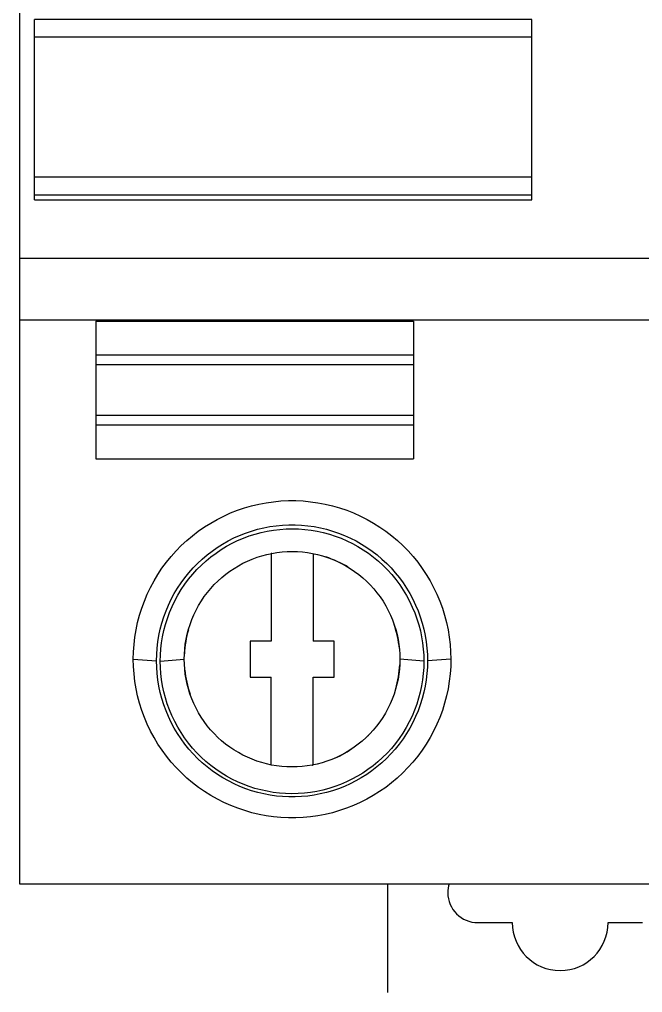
# Model space of a CAD drawing. Header units: millimetres. Extents: x 1019 to 1519, y 1262 to 1448.
# Drawn here: x 1370.24 to 1372.32, y 1330.981 to 1334.232 of the extents above; entities that cross this region are included whole.
import ezdxf

# ---------------------------------------------------------------- set-up
doc = ezdxf.new("R2010")
doc.units = ezdxf.units.MM

# ---------------------------------------------------------------- blocks, each defined once
blk = doc.blocks.new('*U37')
for p, q in [((-3.585, -1.2112), (-3.585, -2.2877)), ((-3.535, -1.5496), (-3.535, -1.4902)), ((-1.875, -1.4902), (-3.535, -1.4902)), ((-1.875, -1.5496), (-1.875, -1.4902)), ((-3.535, -2.0172), (-3.535, -1.5496)), ((-1.875, -1.5496), (-3.535, -1.5496)), ((-1.875, -2.0172), (-1.875, -1.5496)), ((-3.535, -2.0773), (-3.535, -2.0172)), ((-1.875, -2.0172), (-3.535, -2.0172)), ((-1.875, -2.0773), (-1.875, -2.0172)), ((-3.535, -2.0925), (-3.535, -2.0773)), ((-1.875, -2.0773), (-3.535, -2.0773)), ((-1.875, -2.0925), (-1.875, -2.0773)), ((-3.535, -2.0925), (-3.535, -2.0926)), ((-3.535, -2.0926), (-1.875, -2.0926)), ((-1.875, -2.0925), (-1.875, -2.0926)), ((-3.585, -2.2877), (-3.585, -2.4937)), ((-3.585, -2.2877), (3.585, -2.2877)), ((-3.585, -2.4937), (-3.585, -4.3777)), ((-3.585, -2.4937), (3.585, -2.4937)), ((-3.33, -2.4977), (-3.33, -2.7291)), ((-3.33, -2.4977), (-2.27, -2.4977)), ((-2.27, -2.4977), (-2.27, -2.7291)), ((-3.33, -2.611), (-2.27, -2.611)), ((-3.33, -2.6427), (-2.27, -2.6427)), ((-3.33, -2.7291), (-3.33, -2.9577)), ((-2.27, -2.7291), (-2.27, -2.9577)), ((-3.33, -2.8127), (-2.27, -2.8127)), ((-3.33, -2.8443), (-2.27, -2.8443)), ((-3.33, -2.9577), (-2.27, -2.9577)), ((-2.8337, -3.122), (-2.8099, -3.1151)), ((-2.8099, -3.1151), (-2.7858, -3.1094)), ((-2.7858, -3.1094), (-2.7614, -3.1047)), ((-2.7614, -3.1047), (-2.7368, -3.1013)), ((-2.7368, -3.1013), (-2.7121, -3.099)), ((-2.7121, -3.099), (-2.6874, -3.0978)), ((-2.6874, -3.0978), (-2.6626, -3.0978)), ((-2.6626, -3.0978), (-2.6378, -3.099)), ((-2.6378, -3.099), (-2.6131, -3.1013)), ((-2.6131, -3.1013), (-2.5885, -3.1048)), ((-2.5885, -3.1048), (-2.5642, -3.1094)), ((-2.5642, -3.1094), (-2.54, -3.1151)), ((-2.54, -3.1151), (-2.5162, -3.122)), ((-2.9251, -3.1604), (-2.903, -3.1492)), ((-2.903, -3.1492), (-2.8803, -3.139)), ((-2.8803, -3.139), (-2.8572, -3.13)), ((-2.8572, -3.13), (-2.8337, -3.122)), ((-2.5162, -3.122), (-2.4927, -3.13)), ((-2.4927, -3.13), (-2.4696, -3.1391)), ((-2.4696, -3.1391), (-2.447, -3.1492)), ((-2.447, -3.1492), (-2.4248, -3.1604)), ((-2.9881, -3.2), (-2.9678, -3.1858)), ((-2.9678, -3.1858), (-2.9467, -3.1726)), ((-2.9467, -3.1726), (-2.9251, -3.1604)), ((-2.7695, -3.1885), (-2.7487, -3.1846)), ((-2.7487, -3.1846), (-2.7278, -3.1816)), ((-2.7278, -3.1816), (-2.7067, -3.1796)), ((-2.7067, -3.1796), (-2.6856, -3.1786)), ((-2.6856, -3.1786), (-2.6644, -3.1786)), ((-2.6644, -3.1786), (-2.6433, -3.1796)), ((-2.6433, -3.1796), (-2.6222, -3.1816)), ((-2.6222, -3.1816), (-2.6012, -3.1846)), ((-2.6012, -3.1846), (-2.5804, -3.1885)), ((-2.4248, -3.1604), (-2.4032, -3.1727)), ((-2.4032, -3.1727), (-2.3822, -3.1859)), ((-2.3822, -3.1859), (-2.3618, -3.2001)), ((-3.0268, -3.2313), (-3.0078, -3.2152)), ((-3.0078, -3.2152), (-2.9881, -3.2)), ((-2.8695, -3.2226), (-2.8502, -3.214)), ((-2.8502, -3.214), (-2.8305, -3.2062)), ((-2.8375, -3.2231), (-2.818, -3.2158)), ((-2.8305, -3.2062), (-2.8104, -3.1993)), ((-2.818, -3.2158), (-2.7981, -3.2095)), ((-2.8104, -3.1993), (-2.7901, -3.1934)), ((-2.7981, -3.2095), (-2.778, -3.2041)), ((-2.7901, -3.1934), (-2.7695, -3.1885)), ((-2.778, -3.2041), (-2.7576, -3.1997)), ((-2.7576, -3.1997), (-2.7369, -3.1962)), ((-2.7369, -3.1962), (-2.7161, -3.1937)), ((-2.7161, -3.1937), (-2.6952, -3.1923)), ((-2.6952, -3.1923), (-2.6743, -3.1918)), ((-2.6743, -3.1918), (-2.6533, -3.1923)), ((-2.6533, -3.1923), (-2.6324, -3.1939)), ((-2.6324, -3.1939), (-2.6117, -3.1964)), ((-2.6117, -3.1964), (-2.5911, -3.1999)), ((-2.5911, -3.1999), (-2.5707, -3.2044)), ((-2.5804, -3.1885), (-2.5598, -3.1935)), ((-2.5707, -3.2044), (-2.5506, -3.2099)), ((-2.5598, -3.1935), (-2.5395, -3.1994)), ((-2.5506, -3.2099), (-2.5307, -3.2163)), ((-2.5395, -3.1994), (-2.5195, -3.2062)), ((-2.5307, -3.2163), (-2.5113, -3.2236)), ((-2.5195, -3.2062), (-2.4998, -3.214)), ((-2.4998, -3.214), (-2.4804, -3.2227)), ((-2.3618, -3.2001), (-2.3421, -3.2152)), ((-2.3421, -3.2152), (-2.3231, -3.2313)), ((-3.0624, -3.266), (-3.045, -3.2482)), ((-3.045, -3.2482), (-3.0268, -3.2313)), ((-2.9248, -3.2541), (-2.9069, -3.2427)), ((-2.9116, -3.2612), (-2.8937, -3.2504)), ((-2.9069, -3.2427), (-2.8884, -3.2322)), ((-2.8937, -3.2504), (-2.8754, -3.2404)), ((-2.8884, -3.2322), (-2.8695, -3.2226)), ((-2.8754, -3.2404), (-2.8567, -3.2313)), ((-2.8567, -3.2313), (-2.8375, -3.2231)), ((-2.5113, -3.2236), (-2.4921, -3.2318)), ((-2.4921, -3.2318), (-2.4734, -3.241)), ((-2.4804, -3.2227), (-2.4615, -3.2323)), ((-2.4734, -3.241), (-2.4551, -3.251)), ((-2.4615, -3.2323), (-2.4431, -3.2428)), ((-2.4431, -3.2428), (-2.4252, -3.2541)), ((-2.3231, -3.2313), (-2.3049, -3.2482)), ((-2.3049, -3.2482), (-2.2876, -3.266)), ((-3.0789, -3.2845), (-3.0624, -3.266)), ((-2.9752, -3.293), (-2.959, -3.2792)), ((-2.959, -3.2792), (-2.9422, -3.2662)), ((-2.9457, -3.2855), (-2.9289, -3.2729)), ((-2.9422, -3.2662), (-2.9248, -3.2541)), ((-2.9289, -3.2729), (-2.9116, -3.2612)), ((-2.792, -3.2872), (-2.7758, -3.282)), ((-2.7758, -3.282), (-2.7593, -3.2777)), ((-2.7593, -3.2777), (-2.7425, -3.274)), ((-2.745, -3.2745), (-2.745, -3.5677)), ((-2.7425, -3.274), (-2.7257, -3.2712)), ((-2.7257, -3.2712), (-2.7086, -3.2692)), ((-2.7086, -3.2692), (-2.6915, -3.268)), ((-2.6915, -3.268), (-2.6744, -3.2677)), ((-2.6744, -3.2677), (-2.6573, -3.2681)), ((-2.6573, -3.2681), (-2.6402, -3.2693)), ((-2.6402, -3.2693), (-2.6232, -3.2714)), ((-2.6232, -3.2714), (-2.6063, -3.2743)), ((-2.6063, -3.2743), (-2.5897, -3.2779)), ((-2.605, -3.2745), (-2.605, -3.5677)), ((-2.5897, -3.2779), (-2.5732, -3.2824)), ((-2.5732, -3.2824), (-2.557, -3.2876)), ((-2.4551, -3.251), (-2.4373, -3.262)), ((-2.4373, -3.262), (-2.4199, -3.2738)), ((-2.4252, -3.2541), (-2.4078, -3.2663)), ((-2.4199, -3.2738), (-2.4031, -3.2864)), ((-2.4078, -3.2663), (-2.391, -3.2792)), ((-2.391, -3.2792), (-2.3748, -3.293)), ((-2.2876, -3.266), (-2.271, -3.2846)), ((-3.1093, -3.3239), (-3.0946, -3.3039)), ((-3.0946, -3.3039), (-3.0789, -3.2845)), ((-3.0056, -3.3227), (-2.9907, -3.3075)), ((-2.9925, -3.328), (-2.9776, -3.3131)), ((-2.9907, -3.3075), (-2.9752, -3.293)), ((-2.9776, -3.3131), (-2.962, -3.2989)), ((-2.962, -3.2989), (-2.9457, -3.2855)), ((-2.8686, -3.3241), (-2.854, -3.3153)), ((-2.854, -3.3153), (-2.839, -3.3072)), ((-2.839, -3.3072), (-2.8237, -3.2998)), ((-2.8237, -3.2998), (-2.808, -3.2931)), ((-2.808, -3.2931), (-2.792, -3.2872)), ((-2.557, -3.2876), (-2.541, -3.2935)), ((-2.541, -3.2935), (-2.5254, -3.3002)), ((-2.5254, -3.3002), (-2.5101, -3.3077)), ((-2.5101, -3.3077), (-2.4951, -3.3158)), ((-2.4951, -3.3158), (-2.4805, -3.3247)), ((-2.4031, -3.2864), (-2.3869, -3.2999)), ((-2.3869, -3.2999), (-2.3713, -3.3142)), ((-2.3748, -3.293), (-2.3592, -3.3075)), ((-2.3713, -3.3142), (-2.3563, -3.3292)), ((-2.3592, -3.3075), (-2.3444, -3.3227)), ((-2.271, -3.2846), (-2.2554, -3.3039)), ((-2.2554, -3.3039), (-2.2406, -3.324)), ((-3.1359, -3.366), (-3.1231, -3.3447)), ((-3.1231, -3.3447), (-3.1093, -3.3239)), ((-3.033, -3.3552), (-3.0197, -3.3386)), ((-3.0204, -3.3602), (-3.0068, -3.3438)), ((-3.0197, -3.3386), (-3.0056, -3.3227)), ((-3.0068, -3.3438), (-2.9925, -3.328)), ((-2.9098, -3.3547), (-2.8965, -3.3439)), ((-2.8965, -3.3439), (-2.8828, -3.3337)), ((-2.8828, -3.3337), (-2.8686, -3.3241)), ((-2.4805, -3.3247), (-2.4663, -3.3343)), ((-2.4663, -3.3343), (-2.4526, -3.3446)), ((-2.4526, -3.3446), (-2.4393, -3.3556)), ((-2.3563, -3.3292), (-2.3421, -3.3451)), ((-2.3444, -3.3227), (-2.3303, -3.3387)), ((-2.3421, -3.3451), (-2.3285, -3.3616)), ((-2.3303, -3.3387), (-2.3169, -3.3552)), ((-2.2406, -3.324), (-2.2268, -3.3447)), ((-2.2268, -3.3447), (-2.214, -3.3661)), ((-3.1477, -3.388), (-3.1359, -3.366)), ((-3.0574, -3.3901), (-3.0456, -3.3724)), ((-3.0456, -3.3724), (-3.033, -3.3552)), ((-3.0451, -3.3951), (-3.0332, -3.3773)), ((-3.0332, -3.3773), (-3.0204, -3.3602)), ((-2.9465, -3.3913), (-2.9348, -3.3785)), ((-2.9348, -3.3785), (-2.9226, -3.3663)), ((-2.9226, -3.3663), (-2.9098, -3.3547)), ((-2.4393, -3.3556), (-2.4265, -3.3672)), ((-2.4265, -3.3672), (-2.4143, -3.3794)), ((-2.4143, -3.3794), (-2.4026, -3.3923)), ((-2.3285, -3.3616), (-2.3158, -3.3788)), ((-2.3169, -3.3552), (-2.3044, -3.3724)), ((-2.3158, -3.3788), (-2.3039, -3.3966)), ((-2.3044, -3.3724), (-2.2926, -3.3902)), ((-2.214, -3.3661), (-2.2023, -3.388)), ((-3.1681, -3.4334), (-3.1584, -3.4104)), ((-3.1584, -3.4104), (-3.1477, -3.388)), ((-3.0784, -3.4273), (-3.0683, -3.4084)), ((-3.0683, -3.4084), (-3.0574, -3.3901)), ((-3.0664, -3.4323), (-3.0562, -3.4134)), ((-3.0562, -3.4134), (-3.0451, -3.3951)), ((-2.968, -3.4186), (-2.9576, -3.4046)), ((-2.9576, -3.4046), (-2.9465, -3.3913)), ((-2.4026, -3.3923), (-2.3915, -3.4057)), ((-2.3915, -3.4057), (-2.3811, -3.4197)), ((-2.3039, -3.3966), (-2.2929, -3.415)), ((-2.2926, -3.3902), (-2.2817, -3.4085)), ((-2.2817, -3.4085), (-2.2716, -3.4273)), ((-2.2023, -3.388), (-2.1915, -3.4105)), ((-2.1915, -3.4105), (-2.1819, -3.4335)), ((-3.1767, -3.4568), (-3.1681, -3.4334)), ((-3.0875, -3.4465), (-3.0784, -3.4273)), ((-3.0757, -3.4516), (-3.0664, -3.4323)), ((-2.9869, -3.4479), (-2.9778, -3.433)), ((-2.9778, -3.433), (-2.968, -3.4186)), ((-2.3811, -3.4197), (-2.3714, -3.4342)), ((-2.3714, -3.4342), (-2.3624, -3.4492)), ((-2.2929, -3.415), (-2.2828, -3.4339)), ((-2.2828, -3.4339), (-2.2736, -3.4532)), ((-2.2716, -3.4273), (-2.2624, -3.4466)), ((-2.1819, -3.4335), (-2.1733, -3.4569)), ((-3.1842, -3.4806), (-3.1767, -3.4568)), ((-3.1031, -3.4863), (-3.0958, -3.4662)), ((-3.0958, -3.4662), (-3.0875, -3.4465)), ((-3.0913, -3.4913), (-3.084, -3.4713)), ((-3.084, -3.4713), (-3.0757, -3.4516)), ((-3.0028, -3.479), (-2.9953, -3.4633)), ((-2.9953, -3.4633), (-2.9869, -3.4479)), ((-2.3624, -3.4492), (-2.3541, -3.4645)), ((-2.3541, -3.4645), (-2.3466, -3.4802)), ((-2.2736, -3.4532), (-2.2654, -3.4728)), ((-2.2654, -3.4728), (-2.2582, -3.4926)), ((-2.2624, -3.4466), (-2.2542, -3.4663)), ((-2.2542, -3.4663), (-2.2469, -3.4863)), ((-2.1733, -3.4569), (-2.1658, -3.4807)), ((-3.1957, -3.5291), (-3.1905, -3.5047)), ((-3.1905, -3.5047), (-3.1842, -3.4806)), ((-3.1149, -3.5274), (-3.1095, -3.5067)), ((-3.1095, -3.5067), (-3.1031, -3.4863)), ((-3.0977, -3.5115), (-3.0913, -3.4913)), ((-3.0156, -3.5112), (-3.0096, -3.495)), ((-3.0096, -3.495), (-3.0028, -3.479)), ((-2.3466, -3.4802), (-2.3399, -3.4962)), ((-2.3399, -3.4962), (-2.334, -3.5123)), ((-2.2582, -3.4926), (-2.252, -3.5127)), ((-2.2469, -3.4863), (-2.2405, -3.5067)), ((-2.2405, -3.5067), (-2.2351, -3.5274)), ((-2.1658, -3.4807), (-2.1595, -3.5048)), ((-2.1595, -3.5048), (-2.1542, -3.5291)), ((-3.1998, -3.5536), (-3.1957, -3.5291)), ((-3.1194, -3.5482), (-3.1149, -3.5274)), ((-3.1074, -3.5524), (-3.103, -3.5319)), ((-3.103, -3.5319), (-3.0977, -3.5115)), ((-3.0252, -3.5443), (-3.0208, -3.5277)), ((-3.0208, -3.5277), (-3.0156, -3.5112)), ((-2.334, -3.5123), (-2.3289, -3.5286)), ((-2.3289, -3.5286), (-2.3246, -3.545)), ((-2.252, -3.5127), (-2.2467, -3.5328)), ((-2.2467, -3.5328), (-2.2425, -3.5531)), ((-2.2351, -3.5274), (-2.2306, -3.5483)), ((-2.1542, -3.5291), (-2.1502, -3.5537)), ((-3.2027, -3.5783), (-3.1998, -3.5536)), ((-3.1253, -3.5905), (-3.1229, -3.5693)), ((-3.1229, -3.5693), (-3.1194, -3.5482)), ((-3.1131, -3.5934), (-3.1107, -3.5729)), ((-3.1107, -3.5729), (-3.1074, -3.5524)), ((-3.0315, -3.5776), (-3.0288, -3.5609)), ((-3.0288, -3.5609), (-3.0252, -3.5443)), ((-2.815, -3.5677), (-2.815, -3.6877)), ((-2.745, -3.5677), (-2.815, -3.5677)), ((-2.535, -3.5677), (-2.605, -3.5677)), ((-2.535, -3.6877), (-2.535, -3.5677)), ((-2.3246, -3.545), (-2.3211, -3.5615)), ((-2.3211, -3.5615), (-2.3184, -3.578)), ((-2.2425, -3.5531), (-2.2392, -3.5734)), ((-2.2392, -3.5734), (-2.2369, -3.5937)), ((-2.2306, -3.5483), (-2.2271, -3.5693)), ((-2.2271, -3.5693), (-2.2247, -3.5905)), ((-2.1502, -3.5537), (-2.1473, -3.5783)), ((-3.205, -3.6277), (-3.2045, -3.603)), ((-3.2045, -3.603), (-3.2027, -3.5783)), ((-3.1268, -3.6116), (-3.1253, -3.5905)), ((-3.1145, -3.614), (-3.1131, -3.5934)), ((-3.0346, -3.611), (-3.0335, -3.5943)), ((-3.0335, -3.5943), (-3.0315, -3.5776)), ((-2.3184, -3.578), (-2.3165, -3.5946)), ((-2.3165, -3.5946), (-2.3154, -3.6111)), ((-2.2369, -3.5937), (-2.2355, -3.6141)), ((-2.2247, -3.5905), (-2.2232, -3.6116)), ((-2.1473, -3.5783), (-2.1456, -3.603)), ((-2.1456, -3.603), (-2.145, -3.6277)), ((-3.2045, -3.6522), (-3.205, -3.6277)), ((-3.205, -3.6277), (-3.1273, -3.6328)), ((-3.1273, -3.6328), (-3.1268, -3.6116)), ((-3.1268, -3.6539), (-3.1273, -3.6328)), ((-3.115, -3.6344), (-3.1145, -3.614)), ((-3.115, -3.6344), (-3.035, -3.6277)), ((-3.1145, -3.6548), (-3.115, -3.6344)), ((-3.035, -3.6277), (-3.0346, -3.611)), ((-3.0346, -3.6443), (-3.035, -3.6277)), ((-2.3154, -3.6111), (-2.315, -3.6277)), ((-2.315, -3.6277), (-2.3154, -3.6444)), ((-2.235, -3.6344), (-2.315, -3.6277)), ((-2.2355, -3.6141), (-2.235, -3.6344)), ((-2.235, -3.6344), (-2.2355, -3.6549)), ((-2.2232, -3.6116), (-2.2227, -3.6328)), ((-2.2227, -3.6328), (-2.2232, -3.6539)), ((-2.145, -3.6277), (-2.2227, -3.6328)), ((-2.145, -3.6277), (-2.1455, -3.6522)), ((-3.2027, -3.6769), (-3.2045, -3.6522)), ((-3.1254, -3.6751), (-3.1268, -3.6539)), ((-3.1131, -3.6753), (-3.1145, -3.6548)), ((-3.0335, -3.6609), (-3.0346, -3.6443)), ((-3.0315, -3.6775), (-3.0335, -3.6609)), ((-2.3166, -3.6611), (-2.3185, -3.6779)), ((-2.3154, -3.6444), (-2.3166, -3.6611)), ((-2.2355, -3.6549), (-2.2369, -3.6755)), ((-2.2232, -3.6539), (-2.2246, -3.6751)), ((-2.1455, -3.6522), (-2.1473, -3.6769)), ((-3.1998, -3.7016), (-3.2027, -3.6769)), ((-3.1958, -3.7261), (-3.1998, -3.7016)), ((-3.1229, -3.6962), (-3.1254, -3.6751)), ((-3.1194, -3.7173), (-3.1229, -3.6962)), ((-3.1108, -3.6957), (-3.1131, -3.6753)), ((-3.1075, -3.7161), (-3.1108, -3.6957)), ((-3.0288, -3.6941), (-3.0315, -3.6775)), ((-3.0253, -3.7106), (-3.0288, -3.6941)), ((-2.815, -3.6877), (-2.745, -3.6877)), ((-2.745, -3.9808), (-2.745, -3.6877)), ((-2.605, -3.9808), (-2.605, -3.6877)), ((-2.605, -3.6877), (-2.535, -3.6877)), ((-2.3213, -3.6946), (-2.3249, -3.7113)), ((-2.3185, -3.6779), (-2.3213, -3.6946)), ((-2.2393, -3.6962), (-2.2427, -3.7168)), ((-2.2369, -3.6755), (-2.2393, -3.6962)), ((-2.2271, -3.6962), (-2.2306, -3.7173)), ((-2.2246, -3.6751), (-2.2271, -3.6962)), ((-2.1502, -3.7015), (-2.1542, -3.7261)), ((-2.1473, -3.6769), (-2.1502, -3.7015)), ((-3.1905, -3.7505), (-3.1958, -3.7261)), ((-3.115, -3.7383), (-3.1194, -3.7173)), ((-3.1095, -3.759), (-3.115, -3.7383)), ((-3.1032, -3.7364), (-3.1075, -3.7161)), ((-3.0979, -3.7566), (-3.1032, -3.7364)), ((-3.021, -3.727), (-3.0253, -3.7106)), ((-3.0159, -3.7434), (-3.021, -3.727)), ((-2.3292, -3.7279), (-2.3345, -3.7444)), ((-2.3249, -3.7113), (-2.3292, -3.7279)), ((-2.247, -3.7373), (-2.2524, -3.7577)), ((-2.2427, -3.7168), (-2.247, -3.7373)), ((-2.235, -3.7382), (-2.2405, -3.759)), ((-2.2306, -3.7173), (-2.235, -3.7382)), ((-2.1542, -3.7261), (-2.1594, -3.7505)), ((-3.1842, -3.7747), (-3.1905, -3.7505)), ((-3.1031, -3.7795), (-3.1095, -3.759)), ((-3.0917, -3.7767), (-3.0979, -3.7566)), ((-3.01, -3.7595), (-3.0159, -3.7434)), ((-3.0032, -3.7755), (-3.01, -3.7595)), ((-2.3405, -3.7607), (-2.3473, -3.7767)), ((-2.3345, -3.7444), (-2.3405, -3.7607)), ((-2.2524, -3.7577), (-2.2588, -3.778)), ((-2.2405, -3.759), (-2.2469, -3.7795)), ((-2.1594, -3.7505), (-2.1658, -3.7747)), ((-3.1767, -3.7985), (-3.1842, -3.7747)), ((-3.1681, -3.822), (-3.1767, -3.7985)), ((-3.0958, -3.7996), (-3.1031, -3.7795)), ((-3.0875, -3.8194), (-3.0958, -3.7996)), ((-3.0844, -3.7966), (-3.0917, -3.7767)), ((-3.0761, -3.8162), (-3.0844, -3.7966)), ((-2.9957, -3.7912), (-3.0032, -3.7755)), ((-2.9874, -3.8066), (-2.9957, -3.7912)), ((-2.3549, -3.7925), (-2.3633, -3.8078)), ((-2.3473, -3.7767), (-2.3549, -3.7925)), ((-2.2662, -3.798), (-2.2745, -3.8177)), ((-2.2588, -3.778), (-2.2662, -3.798)), ((-2.2542, -3.7996), (-2.2625, -3.8194)), ((-2.2469, -3.7795), (-2.2542, -3.7996)), ((-2.1733, -3.7985), (-2.1819, -3.822)), ((-2.1658, -3.7747), (-2.1733, -3.7985)), ((-3.1584, -3.845), (-3.1681, -3.822)), ((-3.0783, -3.8388), (-3.0875, -3.8194)), ((-3.0669, -3.8355), (-3.0761, -3.8162)), ((-3.0568, -3.8544), (-3.0669, -3.8355)), ((-2.9783, -3.8216), (-2.9874, -3.8066)), ((-2.9685, -3.8361), (-2.9783, -3.8216)), ((-2.9581, -3.85), (-2.9685, -3.8361)), ((-2.3724, -3.8227), (-2.3822, -3.8372)), ((-2.3633, -3.8078), (-2.3724, -3.8227)), ((-2.2745, -3.8177), (-2.2838, -3.837)), ((-2.2625, -3.8194), (-2.2717, -3.8387)), ((-2.1819, -3.822), (-2.1916, -3.845)), ((-3.1476, -3.8676), (-3.1584, -3.845)), ((-3.1358, -3.8896), (-3.1476, -3.8676)), ((-3.0681, -3.8577), (-3.0783, -3.8388)), ((-3.0572, -3.876), (-3.0681, -3.8577)), ((-3.0457, -3.8728), (-3.0568, -3.8544)), ((-2.947, -3.8635), (-2.9581, -3.85)), ((-2.9353, -3.8763), (-2.947, -3.8635)), ((-2.4039, -3.8645), (-2.4156, -3.8772)), ((-2.3927, -3.8511), (-2.4039, -3.8645)), ((-2.3822, -3.8372), (-2.3927, -3.8511)), ((-2.2941, -3.8559), (-2.3052, -3.8742)), ((-2.2838, -3.837), (-2.2941, -3.8559)), ((-2.2818, -3.8576), (-2.2928, -3.876)), ((-2.2717, -3.8387), (-2.2818, -3.8576)), ((-2.2024, -3.8675), (-2.2142, -3.8895)), ((-2.1916, -3.845), (-2.2024, -3.8675)), ((-3.1229, -3.911), (-3.1358, -3.8896)), ((-3.0453, -3.8939), (-3.0572, -3.876)), ((-3.0338, -3.8906), (-3.0457, -3.8728)), ((-3.0327, -3.9111), (-3.0453, -3.8939)), ((-3.021, -3.9078), (-3.0338, -3.8906)), ((-2.923, -3.8886), (-2.9353, -3.8763)), ((-2.9102, -3.9002), (-2.923, -3.8886)), ((-2.8969, -3.9111), (-2.9102, -3.9002)), ((-2.4406, -3.9009), (-2.4539, -3.9118)), ((-2.4278, -3.8894), (-2.4406, -3.9009)), ((-2.4156, -3.8772), (-2.4278, -3.8894)), ((-2.3172, -3.892), (-2.33, -3.9091)), ((-2.3046, -3.8939), (-2.3173, -3.9111)), ((-2.3052, -3.8742), (-2.3172, -3.892)), ((-2.2928, -3.876), (-2.3046, -3.8939)), ((-2.2142, -3.8895), (-2.2271, -3.911)), ((-3.1091, -3.9318), (-3.1229, -3.911)), ((-3.0943, -3.9519), (-3.1091, -3.9318)), ((-3.0193, -3.9278), (-3.0327, -3.9111)), ((-3.0075, -3.9243), (-3.021, -3.9078)), ((-3.0051, -3.9437), (-3.0193, -3.9278)), ((-2.9932, -3.9402), (-3.0075, -3.9243)), ((-2.8832, -3.9214), (-2.8969, -3.9111)), ((-2.869, -3.9309), (-2.8832, -3.9214)), ((-2.8544, -3.9398), (-2.869, -3.9309)), ((-2.4819, -3.9315), (-2.4965, -3.9403)), ((-2.4677, -3.922), (-2.4819, -3.9315)), ((-2.4539, -3.9118), (-2.4677, -3.922)), ((-2.3436, -3.9256), (-2.3579, -3.9413)), ((-2.3307, -3.9277), (-2.3449, -3.9437)), ((-2.33, -3.9091), (-2.3436, -3.9256)), ((-2.3173, -3.9111), (-2.3307, -3.9277)), ((-2.2409, -3.9317), (-2.2557, -3.9518)), ((-2.2271, -3.911), (-2.2409, -3.9317)), ((-3.0785, -3.9713), (-3.0943, -3.9519)), ((-2.9902, -3.959), (-3.0051, -3.9437)), ((-2.9782, -3.9552), (-2.9932, -3.9402)), ((-2.9746, -3.9735), (-2.9902, -3.959)), ((-2.9625, -3.9695), (-2.9782, -3.9552)), ((-2.8394, -3.9479), (-2.8544, -3.9398)), ((-2.8241, -3.9553), (-2.8394, -3.9479)), ((-2.8085, -3.962), (-2.8241, -3.9553)), ((-2.7926, -3.9679), (-2.8085, -3.962)), ((-2.5424, -3.9624), (-2.5584, -3.9682)), ((-2.5268, -3.9557), (-2.5424, -3.9624)), ((-2.5115, -3.9484), (-2.5268, -3.9557)), ((-2.4965, -3.9403), (-2.5115, -3.9484)), ((-2.3729, -3.9562), (-2.3886, -3.9704)), ((-2.3598, -3.959), (-2.3754, -3.9735)), ((-2.3579, -3.9413), (-2.3729, -3.9562)), ((-2.3449, -3.9437), (-2.3598, -3.959)), ((-2.2557, -3.9518), (-2.2714, -3.9712)), ((-3.0619, -3.9898), (-3.0785, -3.9713)), ((-3.0445, -4.0076), (-3.0619, -3.9898)), ((-2.9584, -3.9873), (-2.9746, -3.9735)), ((-2.9463, -3.9829), (-2.9625, -3.9695)), ((-2.9415, -4.0003), (-2.9584, -3.9873)), ((-2.9294, -3.9955), (-2.9463, -3.9829)), ((-2.9121, -4.0073), (-2.9294, -3.9955)), ((-2.7764, -3.9731), (-2.7926, -3.9679)), ((-2.76, -3.9775), (-2.7764, -3.9731)), ((-2.7434, -3.9811), (-2.76, -3.9775)), ((-2.7266, -3.9839), (-2.7434, -3.9811)), ((-2.7097, -3.986), (-2.7266, -3.9839)), ((-2.6926, -3.9872), (-2.7097, -3.986)), ((-2.6756, -3.9876), (-2.6926, -3.9872)), ((-2.6585, -3.9873), (-2.6756, -3.9876)), ((-2.6415, -3.9861), (-2.6585, -3.9873)), ((-2.6245, -3.9841), (-2.6415, -3.9861)), ((-2.6077, -3.9813), (-2.6245, -3.9841)), ((-2.5911, -3.9777), (-2.6077, -3.9813)), ((-2.5746, -3.9734), (-2.5911, -3.9777)), ((-2.5584, -3.9682), (-2.5746, -3.9734)), ((-2.4216, -3.9963), (-2.439, -4.008)), ((-2.4048, -3.9837), (-2.4216, -3.9963)), ((-2.3916, -3.9873), (-2.4084, -4.0002)), ((-2.3886, -3.9704), (-2.4048, -3.9837)), ((-2.3754, -3.9735), (-2.3916, -3.9873)), ((-2.288, -3.9898), (-2.3055, -4.0076)), ((-2.2714, -3.9712), (-2.288, -3.9898)), ((-3.0262, -4.0245), (-3.0445, -4.0076)), ((-3.0072, -4.0406), (-3.0262, -4.0245)), ((-2.9241, -4.0124), (-2.9415, -4.0003)), ((-2.9062, -4.0238), (-2.9241, -4.0124)), ((-2.8943, -4.0182), (-2.9121, -4.0073)), ((-2.8877, -4.0342), (-2.9062, -4.0238)), ((-2.876, -4.0282), (-2.8943, -4.0182)), ((-2.8573, -4.0373), (-2.876, -4.0282)), ((-2.4751, -4.0287), (-2.4938, -4.0378)), ((-2.4568, -4.0188), (-2.4751, -4.0287)), ((-2.4438, -4.0237), (-2.4622, -4.0342)), ((-2.439, -4.008), (-2.4568, -4.0188)), ((-2.4258, -4.0124), (-2.4438, -4.0237)), ((-2.4084, -4.0002), (-2.4258, -4.0124)), ((-2.3237, -4.0245), (-2.3427, -4.0406)), ((-2.3055, -4.0076), (-2.3237, -4.0245)), ((-2.9875, -4.0557), (-3.0072, -4.0406)), ((-2.9671, -4.0699), (-2.9875, -4.0557)), ((-2.8688, -4.0438), (-2.8877, -4.0342)), ((-2.8495, -4.0524), (-2.8688, -4.0438)), ((-2.8382, -4.0455), (-2.8573, -4.0373)), ((-2.8299, -4.0602), (-2.8495, -4.0524)), ((-2.8187, -4.0528), (-2.8382, -4.0455)), ((-2.8099, -4.067), (-2.8299, -4.0602)), ((-2.7989, -4.0591), (-2.8187, -4.0528)), ((-2.7789, -4.0645), (-2.7989, -4.0591)), ((-2.5523, -4.0595), (-2.5724, -4.0648)), ((-2.5325, -4.0532), (-2.5523, -4.0595)), ((-2.5201, -4.0602), (-2.5401, -4.067)), ((-2.513, -4.0459), (-2.5325, -4.0532)), ((-2.5004, -4.0524), (-2.5201, -4.0602)), ((-2.4938, -4.0378), (-2.513, -4.0459)), ((-2.4811, -4.0438), (-2.5004, -4.0524)), ((-2.4622, -4.0342), (-2.4811, -4.0438)), ((-2.3625, -4.0557), (-2.3829, -4.0699)), ((-2.3427, -4.0406), (-2.3625, -4.0557)), ((-2.9461, -4.0831), (-2.9671, -4.0699)), ((-2.9245, -4.0953), (-2.9461, -4.0831)), ((-2.9023, -4.1064), (-2.9245, -4.0953)), ((-2.7896, -4.0728), (-2.8099, -4.067)), ((-2.7691, -4.0777), (-2.7896, -4.0728)), ((-2.7586, -4.069), (-2.7789, -4.0645)), ((-2.7484, -4.0817), (-2.7691, -4.0777)), ((-2.738, -4.0725), (-2.7586, -4.069)), ((-2.7275, -4.0846), (-2.7484, -4.0817)), ((-2.7174, -4.075), (-2.738, -4.0725)), ((-2.7065, -4.0866), (-2.7275, -4.0846)), ((-2.6966, -4.0765), (-2.7174, -4.075)), ((-2.6855, -4.0876), (-2.7065, -4.0866)), ((-2.6757, -4.077), (-2.6966, -4.0765)), ((-2.6644, -4.0876), (-2.6855, -4.0876)), ((-2.6548, -4.0766), (-2.6757, -4.077)), ((-2.6434, -4.0866), (-2.6644, -4.0876)), ((-2.634, -4.0751), (-2.6548, -4.0766)), ((-2.6224, -4.0846), (-2.6434, -4.0866)), ((-2.6133, -4.0727), (-2.634, -4.0751)), ((-2.6016, -4.0816), (-2.6224, -4.0846)), ((-2.5927, -4.0692), (-2.6133, -4.0727)), ((-2.5809, -4.0777), (-2.6016, -4.0816)), ((-2.5724, -4.0648), (-2.5927, -4.0692)), ((-2.5604, -4.0728), (-2.5809, -4.0777)), ((-2.5401, -4.067), (-2.5604, -4.0728)), ((-2.4255, -4.0953), (-2.4476, -4.1064)), ((-2.4039, -4.0831), (-2.4255, -4.0953)), ((-2.3829, -4.0699), (-2.4039, -4.0831)), ((-2.8797, -4.1165), (-2.9023, -4.1064)), ((-2.8566, -4.1256), (-2.8797, -4.1165)), ((-2.8332, -4.1335), (-2.8566, -4.1256)), ((-2.4933, -4.1255), (-2.5168, -4.1335)), ((-2.4703, -4.1165), (-2.4933, -4.1255)), ((-2.4476, -4.1064), (-2.4703, -4.1165)), ((-2.8094, -4.1403), (-2.8332, -4.1335)), ((-2.7854, -4.146), (-2.8094, -4.1403)), ((-2.7611, -4.1506), (-2.7854, -4.146)), ((-2.7366, -4.1541), (-2.7611, -4.1506)), ((-2.712, -4.1564), (-2.7366, -4.1541)), ((-2.6873, -4.1575), (-2.712, -4.1564)), ((-2.6626, -4.1575), (-2.6873, -4.1575)), ((-2.6379, -4.1564), (-2.6626, -4.1575)), ((-2.6133, -4.1541), (-2.6379, -4.1564)), ((-2.5889, -4.1506), (-2.6133, -4.1541)), ((-2.5646, -4.146), (-2.5889, -4.1506)), ((-2.5405, -4.1403), (-2.5646, -4.146)), ((-2.5168, -4.1335), (-2.5405, -4.1403)), ((-3.585, -4.3777), (3.585, -4.3777)), ((-2.355, -4.7412), (-2.355, -4.3777)), ((-2.055, -4.5077), (-1.94, -4.5077)), ((-1.62, -4.5077), (-1.505, -4.5077))]:
    blk.add_line(p, q)
for centre, radius, start, end in [((-2.675, -3.6277), 0.36, 100.8405, 101.1543), ((-2.675, -3.6277), 0.36, 58.664, 71.739), ((-2.675, -3.6277), 0.36, 164.0973, 177.1062), ((-2.675, -3.6277), 0.36, 5.7004, 18.7769), ((-2.675, -3.6277), 0.36, 185.7537, 198.8652), ((-2.675, -3.6277), 0.36, 344.0146, 357.0595), ((-2.675, -3.6277), 0.36, 314.7316, 315.3754), ((-2.675, -3.6277), 0.36, 292.2838, 303.4583), ((-2.675, -3.6277), 0.36, 280.7439, 281.1129), ((-2.055, -4.4077), 0.1, 162.5424, 180), ((-2.055, -4.4077), 0.1, 180, 270), ((-1.78, -4.5077), 0.16, 180, 0)]:
    blk.add_arc(centre, radius, start, end)
blk = doc.blocks.new('*U38')
at = {"color": 0, "linetype": 'ByBlock', "lineweight": -2, "transparency": 16777216}
blk.add_blockref('*U37', (0, 0), dxfattribs=at)

msp = doc.modelspace()

# ---------------------------------------------------------------- block references
msp.add_blockref('*U38', (1373.8253, 1335.7224))

doc.saveas('drawing.dxf')
